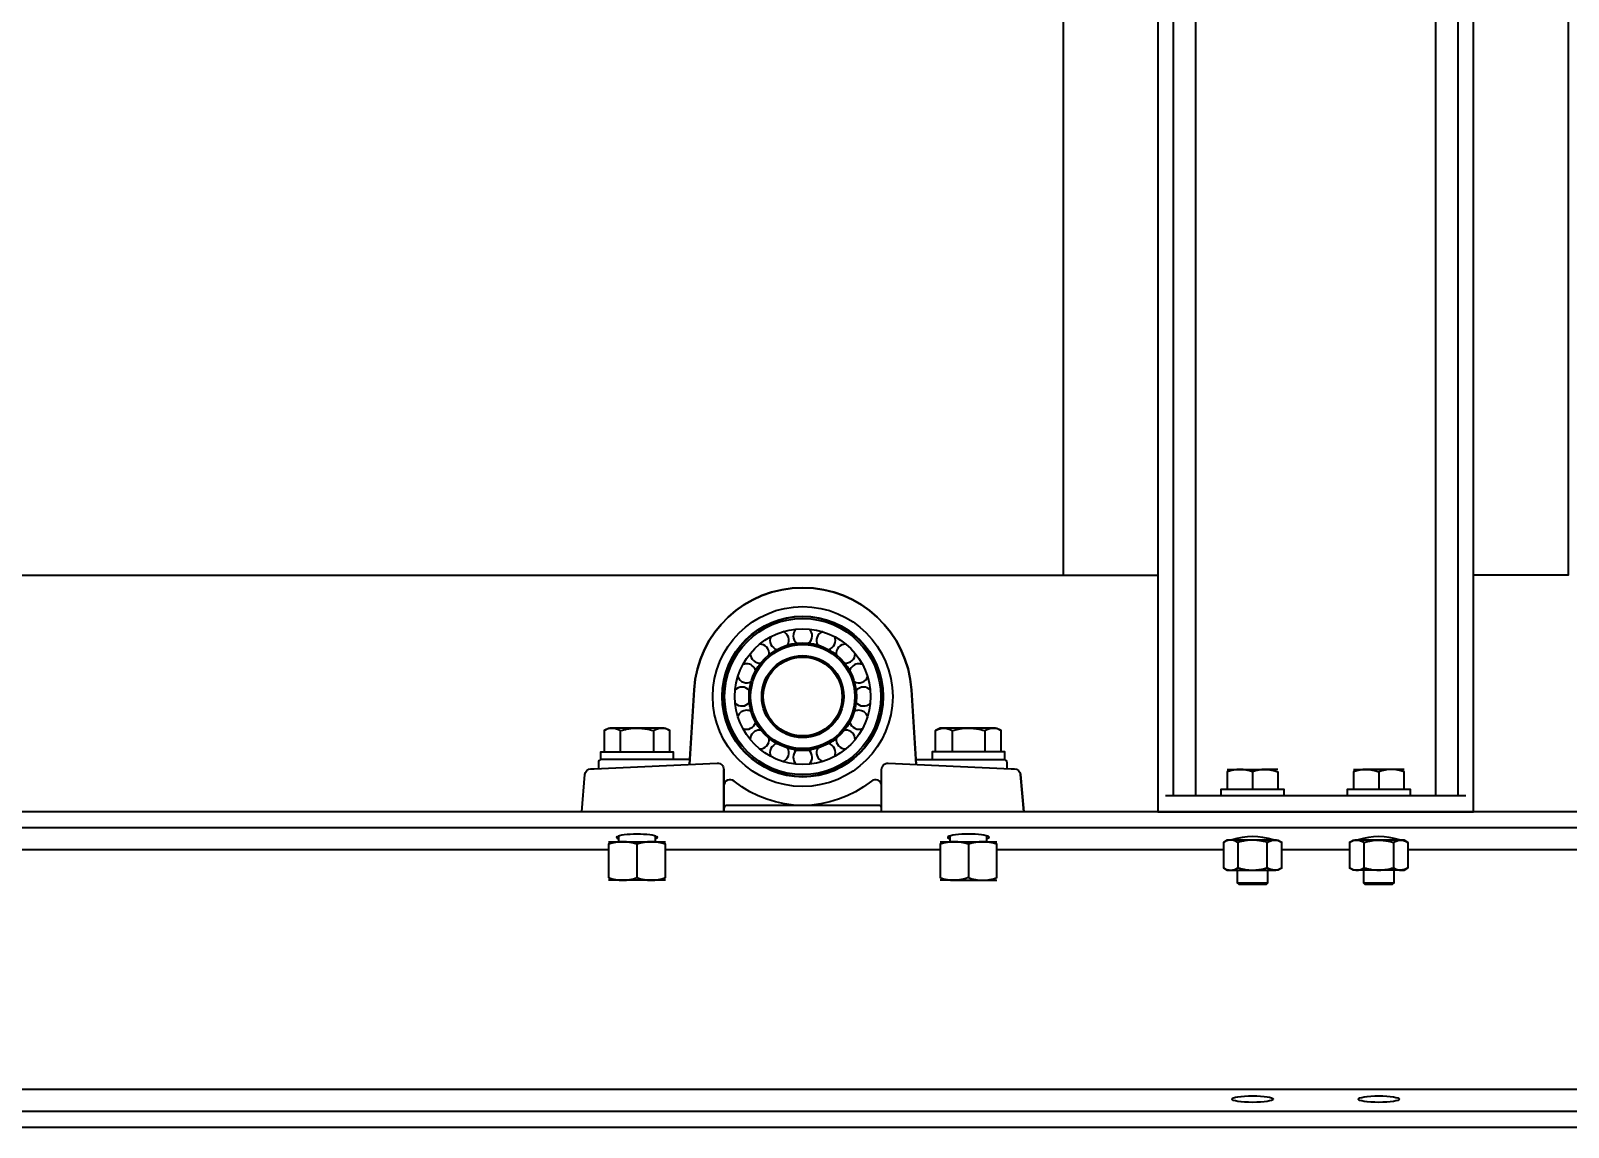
# Model space of a CAD drawing. Header units: millimetres. Extents: x -8400 to 8400, y -5940 to 5940.
# Drawn here: x -4078.4 to -3591.3, y 840.8 to 1188.3 of the extents above; entities that cross this region are included whole.
import ezdxf

# ---------------------------------------------------------------- set-up
doc = ezdxf.new("R2010")
doc.units = ezdxf.units.MM
doc.layers.add('粗实线层', color=7, linetype='Continuous', lineweight=35)

msp = doc.modelspace()

# ---------------------------------------------------------------- linework, layer by layer
at = {"layer": '粗实线层', "linetype": 'Continuous', "lineweight": 35}
for points in [[(-3621.342, 1440.77), (-3721.342, 1440.77), (-3721.342, 940.77), (-3621.342, 940.77)], [(-3886.342, 930.466), (-3886.342, 919.874), (-3885.233, 919.541), (-3884.115, 919.287), (-3883.552, 919.194), (-3882.985, 919.126), (-3882.415, 919.084), (-3881.842, 919.07), (-3881.699, 919.071), (-3881.555, 919.074), (-3881.483, 919.076), (-3881.411, 919.078), (-3881.34, 919.081), (-3881.268, 919.084), (-3880.982, 919.102), (-3880.697, 919.126), (-3880.13, 919.194), (-3879.566, 919.287), (-3878.448, 919.542), (-3877.342, 919.874), (-3877.342, 930.466), (-3878.45, 930.8), (-3879.569, 931.054), (-3880.132, 931.147), (-3880.699, 931.215), (-3881.269, 931.256), (-3881.842, 931.27), (-3881.985, 931.27), (-3882.129, 931.267), (-3882.201, 931.265), (-3882.272, 931.263), (-3882.344, 931.26), (-3882.416, 931.256), (-3882.702, 931.239), (-3882.987, 931.215), (-3883.554, 931.146), (-3884.118, 931.053), (-3885.235, 930.799)], [(-3695.961, 922.985), (-3695.395, 922.829), (-3694.823, 922.688), (-3694.679, 922.656), (-3694.535, 922.625), (-3694.391, 922.595), (-3694.247, 922.565), (-3693.958, 922.511), (-3693.669, 922.462), (-3693.09, 922.379), (-3692.509, 922.319), (-3691.926, 922.283), (-3691.342, 922.27), (-3690.755, 922.283), (-3690.167, 922.32), (-3690.093, 922.326), (-3690.019, 922.333), (-3689.946, 922.34), (-3689.872, 922.348), (-3689.726, 922.364), (-3689.579, 922.381), (-3689.288, 922.42), (-3688.998, 922.465), (-3688.422, 922.568), (-3687.851, 922.691), (-3687.285, 922.83), (-3686.723, 922.985), (-3686.723, 931.056), (-3687.285, 931.21), (-3687.851, 931.35), (-3688.422, 931.472), (-3688.998, 931.576), (-3689.288, 931.62), (-3689.579, 931.659), (-3689.726, 931.677), (-3689.872, 931.693), (-3689.946, 931.701), (-3690.019, 931.708), (-3690.093, 931.714), (-3690.167, 931.721), (-3690.755, 931.758), (-3691.342, 931.77), (-3691.926, 931.758), (-3692.509, 931.721), (-3693.09, 931.661), (-3693.669, 931.579), (-3693.958, 931.53), (-3694.247, 931.475), (-3694.391, 931.446), (-3694.535, 931.416), (-3694.679, 931.385), (-3694.823, 931.352), (-3695.395, 931.212), (-3695.961, 931.056)], [(-3646.723, 931.056), (-3646.155, 931.352), (-3645.582, 931.577), (-3645.292, 931.66), (-3645.001, 931.721), (-3644.855, 931.742), (-3644.708, 931.758), (-3644.635, 931.763), (-3644.561, 931.767), (-3644.487, 931.77), (-3644.414, 931.77), (-3644.12, 931.758), (-3643.827, 931.721), (-3643.536, 931.66), (-3643.247, 931.578), (-3642.673, 931.352), (-3642.104, 931.056), (-3643.342, 931.77), (-3643.463, 931.77), (-3643.824, 931.77), (-3644.414, 931.77), (-3645.214, 931.77), (-3646.2, 931.77), (-3647.342, 931.77), (-3648.606, 931.77), (-3649.953, 931.77), (-3651.342, 931.77), (-3652.731, 931.77), (-3654.078, 931.77), (-3655.342, 931.77), (-3656.484, 931.77), (-3657.47, 931.77), (-3658.27, 931.77), (-3658.344, 931.77), (-3658.417, 931.767), (-3658.491, 931.763), (-3658.565, 931.758), (-3658.711, 931.742), (-3658.858, 931.721), (-3659.149, 931.66), (-3659.438, 931.577), (-3660.012, 931.352), (-3660.58, 931.056), (-3659.342, 931.77), (-3659.22, 931.77), (-3658.859, 931.77), (-3658.27, 931.77), (-3657.976, 931.758), (-3657.684, 931.721), (-3657.393, 931.66), (-3657.104, 931.578), (-3656.53, 931.352), (-3655.961, 931.056), (-3655.395, 931.212), (-3654.823, 931.352), (-3654.679, 931.385), (-3654.535, 931.416), (-3654.391, 931.446), (-3654.247, 931.475), (-3653.958, 931.53), (-3653.669, 931.579), (-3653.09, 931.661), (-3652.509, 931.721), (-3651.926, 931.758), (-3651.342, 931.77), (-3650.755, 931.758), (-3650.167, 931.721), (-3650.093, 931.714), (-3650.019, 931.708), (-3649.946, 931.701), (-3649.872, 931.693), (-3649.726, 931.677), (-3649.579, 931.659), (-3649.288, 931.62), (-3648.998, 931.576), (-3648.422, 931.472), (-3647.851, 931.35), (-3647.285, 931.21)]]:
    msp.add_lwpolyline(points, close=True, dxfattribs=at)
for points in [[(-3716.342, 945.77), (-3716.342, 1435.77)], [(-3709.342, 945.77), (-3709.342, 1435.77)], [(-3633.342, 1435.77), (-3633.342, 945.77)], [(-3626.342, 1435.77), (-3626.342, 945.77)], [(-3721.342, 1365.77), (-3751.342, 1365.77), (-3751.342, 1015.77), (-3721.342, 1015.77)], [(-3621.342, 1365.77), (-3591.342, 1365.77), (-3591.342, 1015.77), (-3621.342, 1015.77)], [(-4621.351, 1015.77), (-3751.358, 1015.77)], [(-3896.734, 966.466), (-3895.342, 967.27), (-3895.205, 967.27), (-3894.799, 967.27), (-3894.136, 967.27), (-3894.467, 967.256), (-3894.796, 967.215), (-3895.123, 967.147), (-3895.449, 967.054), (-3896.094, 966.8), (-3896.734, 966.466), (-3896.734, 959.77)], [(-3875.95, 959.77), (-3875.95, 966.466), (-3876.588, 966.799), (-3877.234, 967.053), (-3877.559, 967.146), (-3877.887, 967.214), (-3878.051, 967.239), (-3878.216, 967.256), (-3878.258, 967.259), (-3878.299, 967.262), (-3878.341, 967.265), (-3878.382, 967.267), (-3878.465, 967.269), (-3878.548, 967.27), (-3879.448, 967.27), (-3880.557, 967.27), (-3881.842, 967.27), (-3883.264, 967.27), (-3884.779, 967.27), (-3886.342, 967.27), (-3887.905, 967.27), (-3889.42, 967.27), (-3890.842, 967.27), (-3892.127, 967.27), (-3893.236, 967.27), (-3894.136, 967.27), (-3894.053, 967.269), (-3893.971, 967.267), (-3893.929, 967.265), (-3893.888, 967.262), (-3893.846, 967.259), (-3893.805, 967.256), (-3893.64, 967.239), (-3893.475, 967.214), (-3893.148, 967.146), (-3892.822, 967.053), (-3892.177, 966.799), (-3891.538, 966.466)], [(-3891.538, 959.77), (-3891.538, 966.466), (-3890.901, 966.642), (-3890.258, 966.8), (-3890.096, 966.836), (-3889.934, 966.872), (-3889.772, 966.906), (-3889.61, 966.938), (-3889.285, 967), (-3888.96, 967.055), (-3888.308, 967.148), (-3887.655, 967.216), (-3886.999, 967.256), (-3886.342, 967.27), (-3885.682, 967.256), (-3885.02, 967.214), (-3884.937, 967.208), (-3884.854, 967.2), (-3884.771, 967.192), (-3884.689, 967.183), (-3884.524, 967.165), (-3884.359, 967.146), (-3884.031, 967.102), (-3883.705, 967.052), (-3883.057, 966.935), (-3882.415, 966.797), (-3881.778, 966.64), (-3881.146, 966.466), (-3881.146, 959.77)], [(-3881.146, 966.466), (-3880.506, 966.8), (-3879.86, 967.054), (-3879.535, 967.147), (-3879.208, 967.215), (-3878.879, 967.256), (-3878.548, 967.27), (-3877.885, 967.27), (-3877.479, 967.27), (-3877.342, 967.27), (-3875.95, 966.466)], [(-3791.734, 959.77), (-3791.734, 966.466), (-3791.094, 966.8), (-3790.449, 967.054), (-3790.123, 967.147), (-3789.796, 967.215), (-3789.467, 967.256), (-3789.136, 967.27), (-3789.054, 967.269), (-3788.97, 967.267), (-3788.929, 967.265), (-3788.888, 967.262), (-3788.846, 967.259), (-3788.805, 967.256), (-3788.64, 967.239), (-3788.475, 967.214), (-3788.148, 967.146), (-3787.822, 967.053), (-3787.177, 966.799), (-3786.538, 966.466), (-3786.538, 959.77)], [(-3770.95, 959.77), (-3770.95, 966.466), (-3771.588, 966.799), (-3772.234, 967.053), (-3772.559, 967.146), (-3772.887, 967.214), (-3773.051, 967.239), (-3773.216, 967.256), (-3773.258, 967.259), (-3773.299, 967.262), (-3773.341, 967.265), (-3773.382, 967.267), (-3773.465, 967.269), (-3773.548, 967.27), (-3774.447, 967.27), (-3775.557, 967.27), (-3776.842, 967.27), (-3778.264, 967.27), (-3779.779, 967.27), (-3781.342, 967.27), (-3782.905, 967.27), (-3784.42, 967.27), (-3785.842, 967.27), (-3787.127, 967.27), (-3788.236, 967.27), (-3789.136, 967.27), (-3789.799, 967.27), (-3790.205, 967.27), (-3790.342, 967.27), (-3791.734, 966.466)], [(-3786.538, 966.466), (-3785.901, 966.642), (-3785.258, 966.8), (-3785.096, 966.836), (-3784.934, 966.872), (-3784.772, 966.906), (-3784.61, 966.938), (-3784.285, 967), (-3783.96, 967.055), (-3783.308, 967.148), (-3782.655, 967.216), (-3782, 967.256), (-3781.342, 967.27), (-3780.682, 967.256), (-3780.02, 967.214), (-3779.937, 967.208), (-3779.854, 967.2), (-3779.771, 967.192), (-3779.689, 967.183), (-3779.524, 967.165), (-3779.359, 967.146), (-3779.031, 967.102), (-3778.705, 967.052), (-3778.057, 966.935), (-3777.415, 966.797), (-3776.778, 966.64), (-3776.146, 966.466), (-3776.146, 959.77)], [(-3776.146, 966.466), (-3775.506, 966.8), (-3774.86, 967.054), (-3774.535, 967.147), (-3774.208, 967.215), (-3773.879, 967.256), (-3773.548, 967.27), (-3772.885, 967.27), (-3772.479, 967.27), (-3772.342, 967.27), (-3770.95, 966.466)], [(-3869.661, 957.27), (-3878.154, 957.27), (-3879.352, 957.27), (-3880.684, 957.27), (-3882.126, 957.27), (-3883.649, 957.27), (-3885.225, 957.27), (-3886.821, 957.27), (-3888.409, 957.27), (-3889.956, 957.27), (-3891.434, 957.27), (-3892.814, 957.27), (-3894.069, 957.27), (-3895.174, 957.27), (-3896.11, 957.27), (-3896.856, 957.27), (-3897.4, 957.27), (-3897.731, 957.27), (-3897.842, 957.27), (-3897.842, 959.77), (-3897.735, 959.77), (-3897.416, 959.77), (-3896.89, 959.77), (-3896.168, 959.77), (-3895.263, 959.77), (-3894.191, 959.77), (-3892.974, 959.77), (-3891.633, 959.77), (-3890.193, 959.77), (-3888.682, 959.77), (-3887.127, 959.77), (-3885.557, 959.77), (-3884.002, 959.77), (-3882.491, 959.77), (-3881.051, 959.77), (-3879.71, 959.77), (-3878.493, 959.77), (-3877.421, 959.77), (-3876.516, 959.77), (-3875.794, 959.77), (-3875.268, 959.77), (-3874.949, 959.77), (-3874.842, 959.77), (-3874.842, 957.27)], [(-3836.842, 960.537), (-3836.842, 960.535)], [(-3836.681, 960.509), (-3836.442, 960.27), (-3836.337, 960.27), (-3836.029, 960.27), (-3835.545, 960.27), (-3834.922, 960.27), (-3834.212, 960.27), (-3833.472, 960.27), (-3832.762, 960.27), (-3832.139, 960.27), (-3831.655, 960.27), (-3831.347, 960.27), (-3831.242, 960.27), (-3831.003, 960.509)], [(-3830.842, 960.535), (-3830.842, 960.537), (-3830.842, 960.537)], [(-3789.53, 957.27), (-3788.332, 957.27), (-3787, 957.27), (-3785.558, 957.27), (-3784.034, 957.27), (-3782.459, 957.27), (-3780.863, 957.27), (-3779.275, 957.27), (-3777.728, 957.27), (-3776.25, 957.27), (-3774.87, 957.27), (-3773.615, 957.27), (-3772.51, 957.27), (-3771.574, 957.27), (-3770.828, 957.27), (-3770.284, 957.27), (-3769.953, 957.27), (-3769.842, 957.27), (-3769.842, 959.77), (-3769.949, 959.77), (-3770.268, 959.77), (-3770.794, 959.77), (-3771.516, 959.77), (-3772.421, 959.77), (-3773.493, 959.77), (-3774.71, 959.77), (-3776.051, 959.77), (-3777.491, 959.77), (-3779.002, 959.77), (-3780.557, 959.77), (-3782.127, 959.77), (-3783.682, 959.77), (-3785.193, 959.77), (-3786.633, 959.77), (-3787.974, 959.77), (-3789.191, 959.77), (-3790.263, 959.77), (-3791.168, 959.77), (-3791.89, 959.77), (-3792.416, 959.77), (-3792.735, 959.77), (-3792.842, 959.77), (-3792.842, 957.27)], [(-3869.661, 957.27), (-3888.996, 957.27)], [(-3798.023, 957.27), (-3789.53, 957.27)], [(-3858.842, 940.77), (-3858.842, 954.17)], [(-3763.842, 940.77), (-3764.872, 952.544)], [(-3699.342, 954.17), (-3699.22, 954.17), (-3698.859, 954.17), (-3698.27, 954.17), (-3697.47, 954.17), (-3696.484, 954.17), (-3695.342, 954.17), (-3695.852, 954.158), (-3696.358, 954.121), (-3696.862, 954.06), (-3697.362, 953.978), (-3698.357, 953.752), (-3699.342, 953.456), (-3699.342, 947.77)], [(-3691.342, 953.456), (-3692.325, 953.752), (-3693.319, 953.977), (-3693.82, 954.06), (-3694.324, 954.121), (-3694.578, 954.142), (-3694.832, 954.158), (-3694.959, 954.163), (-3695.087, 954.167), (-3695.214, 954.17), (-3695.342, 954.17), (-3694.078, 954.17), (-3692.731, 954.17), (-3691.342, 954.17), (-3689.953, 954.17), (-3688.606, 954.17), (-3687.342, 954.17), (-3687.215, 954.17), (-3687.087, 954.167), (-3686.959, 954.163), (-3686.832, 954.158), (-3686.578, 954.142), (-3686.324, 954.121), (-3685.82, 954.06), (-3685.319, 953.977), (-3684.325, 953.752), (-3683.342, 953.456), (-3683.342, 947.77)], [(-3683.342, 954.17), (-3683.463, 954.17), (-3683.824, 954.17), (-3684.414, 954.17), (-3685.214, 954.17), (-3686.2, 954.17), (-3687.342, 954.17), (-3687.852, 954.158), (-3688.358, 954.121), (-3688.862, 954.06), (-3689.362, 953.978), (-3690.357, 953.752), (-3691.342, 953.456), (-3691.342, 947.77)], [(-3659.342, 954.17), (-3659.22, 954.17), (-3658.859, 954.17), (-3658.27, 954.17), (-3657.47, 954.17), (-3656.484, 954.17), (-3655.342, 954.17), (-3655.851, 954.158), (-3656.358, 954.121), (-3656.862, 954.06), (-3657.362, 953.978), (-3658.357, 953.752), (-3659.342, 953.456), (-3659.342, 947.77)], [(-3643.342, 947.77), (-3643.342, 953.456), (-3644.325, 953.752), (-3645.319, 953.977), (-3645.82, 954.06), (-3646.324, 954.121), (-3646.578, 954.142), (-3646.832, 954.158), (-3646.959, 954.163), (-3647.087, 954.167), (-3647.215, 954.17), (-3647.342, 954.17), (-3648.606, 954.17), (-3649.953, 954.17), (-3651.342, 954.17), (-3652.731, 954.17), (-3654.078, 954.17), (-3655.342, 954.17), (-3655.214, 954.17), (-3655.087, 954.167), (-3654.959, 954.163), (-3654.832, 954.158), (-3654.577, 954.142), (-3654.324, 954.121), (-3653.82, 954.06), (-3653.319, 953.977), (-3652.325, 953.752), (-3651.342, 953.456)], [(-3643.342, 954.17), (-3643.463, 954.17), (-3643.824, 954.17), (-3644.414, 954.17), (-3645.214, 954.17), (-3646.2, 954.17), (-3647.342, 954.17), (-3647.851, 954.158), (-3648.358, 954.121), (-3648.862, 954.06), (-3649.362, 953.978), (-3650.357, 953.752), (-3651.342, 953.456), (-3651.342, 947.77)], [(-3623.775, 945.77), (-3718.909, 945.77)], [(-3681.342, 945.77), (-3681.342, 947.77), (-3681.444, 947.77), (-3681.747, 947.77), (-3682.246, 947.77), (-3682.929, 947.77), (-3683.784, 947.77), (-3684.793, 947.77), (-3685.936, 947.77), (-3687.188, 947.77), (-3688.525, 947.77), (-3689.919, 947.77), (-3691.342, 947.77), (-3692.765, 947.77), (-3694.159, 947.77), (-3695.496, 947.77), (-3696.748, 947.77), (-3697.89, 947.77), (-3698.899, 947.77), (-3699.754, 947.77), (-3700.438, 947.77), (-3700.937, 947.77), (-3701.24, 947.77), (-3701.342, 947.77), (-3701.342, 945.77)], [(-3641.342, 945.77), (-3641.342, 947.77), (-3641.444, 947.77), (-3641.747, 947.77), (-3642.246, 947.77), (-3642.929, 947.77), (-3643.784, 947.77), (-3644.793, 947.77), (-3645.936, 947.77), (-3647.188, 947.77), (-3648.525, 947.77), (-3649.919, 947.77), (-3651.342, 947.77), (-3652.765, 947.77), (-3654.159, 947.77), (-3655.496, 947.77), (-3656.748, 947.77), (-3657.891, 947.77), (-3658.899, 947.77), (-3659.754, 947.77), (-3660.438, 947.77), (-3660.937, 947.77), (-3661.24, 947.77), (-3661.342, 947.77), (-3661.342, 945.77)], [(-1771.342, 938.337), (-1771.342, 940.77), (-5571.342, 940.77), (-5571.342, 938.337)], [(-5571.342, 935.77), (-1771.342, 935.77)], [(-3895.342, 931.27), (-3895.205, 931.27), (-3894.799, 931.27), (-3894.136, 931.27), (-3893.236, 931.27), (-3892.127, 931.27), (-3890.842, 931.27), (-3890.985, 931.27), (-3891.129, 931.267), (-3891.201, 931.265), (-3891.272, 931.263), (-3891.344, 931.26), (-3891.416, 931.256), (-3891.702, 931.239), (-3891.987, 931.215), (-3892.554, 931.146), (-3893.118, 931.053), (-3894.236, 930.799), (-3895.342, 930.466), (-3895.342, 919.874), (-3894.233, 919.541), (-3893.115, 919.287), (-3892.552, 919.194), (-3891.985, 919.126), (-3891.415, 919.084), (-3890.842, 919.07), (-3890.699, 919.071), (-3890.555, 919.074), (-3890.483, 919.076), (-3890.411, 919.078), (-3890.34, 919.081), (-3890.268, 919.084), (-3889.982, 919.102), (-3889.697, 919.126), (-3889.13, 919.194), (-3888.566, 919.287), (-3887.448, 919.542), (-3886.342, 919.874)], [(-3892.192, 933.082), (-3892.192, 931.271)], [(-3886.342, 930.466), (-3887.451, 930.8), (-3888.569, 931.054), (-3889.132, 931.147), (-3889.699, 931.215), (-3890.269, 931.256), (-3890.842, 931.27), (-3889.42, 931.27), (-3887.905, 931.27), (-3886.342, 931.27), (-3884.779, 931.27), (-3883.264, 931.27), (-3881.842, 931.27), (-3880.557, 931.27), (-3879.448, 931.27), (-3878.548, 931.27), (-3877.885, 931.27), (-3877.479, 931.27), (-3877.342, 931.27)], [(-3880.492, 931.271), (-3880.492, 933.082)], [(-3781.342, 930.466), (-3782.45, 930.8), (-3783.569, 931.054), (-3784.132, 931.147), (-3784.699, 931.215), (-3785.269, 931.256), (-3785.842, 931.27), (-3785.985, 931.27), (-3786.129, 931.267), (-3786.201, 931.265), (-3786.272, 931.263), (-3786.344, 931.26), (-3786.416, 931.256), (-3786.702, 931.239), (-3786.987, 931.215), (-3787.554, 931.146), (-3788.118, 931.053), (-3789.236, 930.799), (-3790.342, 930.466), (-3790.342, 919.874), (-3789.233, 919.541), (-3788.115, 919.287), (-3787.552, 919.194), (-3786.985, 919.126), (-3786.415, 919.084), (-3785.842, 919.07), (-3784.42, 919.07), (-3782.905, 919.07), (-3781.342, 919.07), (-3779.779, 919.07), (-3778.264, 919.07), (-3776.842, 919.07), (-3775.557, 919.07), (-3774.447, 919.07), (-3773.548, 919.07), (-3772.885, 919.07), (-3772.479, 919.07), (-3772.342, 919.07)], [(-3790.342, 931.27), (-3790.205, 931.27), (-3789.799, 931.27), (-3789.136, 931.27), (-3788.236, 931.27), (-3787.127, 931.27), (-3785.842, 931.27), (-3784.42, 931.27), (-3782.905, 931.27), (-3781.342, 931.27), (-3779.779, 931.27), (-3778.264, 931.27), (-3776.842, 931.27), (-3776.985, 931.27), (-3777.129, 931.267), (-3777.201, 931.265), (-3777.272, 931.263), (-3777.344, 931.26), (-3777.416, 931.256), (-3777.702, 931.239), (-3777.987, 931.215), (-3778.554, 931.146), (-3779.118, 931.053), (-3780.236, 930.799), (-3781.342, 930.466), (-3781.342, 919.874), (-3782.448, 919.542), (-3783.566, 919.287), (-3784.13, 919.194), (-3784.697, 919.126), (-3784.982, 919.102), (-3785.268, 919.084), (-3785.34, 919.081), (-3785.411, 919.078), (-3785.483, 919.076), (-3785.555, 919.074), (-3785.699, 919.071), (-3785.842, 919.07), (-3787.127, 919.07), (-3788.236, 919.07), (-3789.136, 919.07), (-3789.799, 919.07), (-3790.205, 919.07), (-3790.342, 919.07)], [(-3787.192, 933.082), (-3787.192, 931.271)], [(-3781.342, 919.874), (-3780.233, 919.541), (-3779.115, 919.287), (-3778.551, 919.194), (-3777.985, 919.126), (-3777.415, 919.084), (-3776.842, 919.07), (-3776.699, 919.071), (-3776.555, 919.074), (-3776.483, 919.076), (-3776.412, 919.078), (-3776.34, 919.081), (-3776.268, 919.084), (-3775.982, 919.102), (-3775.697, 919.126), (-3775.13, 919.194), (-3774.566, 919.287), (-3773.448, 919.542), (-3772.342, 919.874), (-3772.342, 930.466), (-3773.451, 930.8), (-3774.569, 931.054), (-3775.132, 931.147), (-3775.699, 931.215), (-3776.269, 931.256), (-3776.842, 931.27), (-3775.557, 931.27), (-3774.447, 931.27), (-3773.548, 931.27), (-3772.885, 931.27), (-3772.479, 931.27), (-3772.342, 931.27)], [(-3775.491, 931.271), (-3775.491, 933.082)], [(-3686.723, 931.056), (-3686.155, 931.352), (-3685.582, 931.577), (-3685.293, 931.66), (-3685.001, 931.721), (-3684.855, 931.742), (-3684.708, 931.758), (-3684.635, 931.763), (-3684.561, 931.767), (-3684.487, 931.77), (-3684.414, 931.77), (-3685.214, 931.77), (-3686.2, 931.77), (-3687.342, 931.77), (-3688.606, 931.77), (-3689.953, 931.77), (-3691.342, 931.77), (-3692.731, 931.77), (-3694.078, 931.77), (-3695.342, 931.77), (-3696.484, 931.77), (-3697.47, 931.77), (-3698.27, 931.77), (-3698.344, 931.77), (-3698.417, 931.767), (-3698.491, 931.763), (-3698.565, 931.758), (-3698.712, 931.742), (-3698.858, 931.721), (-3699.149, 931.66), (-3699.438, 931.577), (-3700.012, 931.352), (-3700.58, 931.056), (-3700.58, 922.985), (-3699.342, 922.27), (-3699.22, 922.27), (-3698.859, 922.27), (-3698.27, 922.27), (-3697.47, 922.27), (-3696.484, 922.27), (-3695.342, 922.27), (-3694.078, 922.27), (-3692.731, 922.27), (-3691.342, 922.27), (-3689.953, 922.27), (-3688.606, 922.27), (-3687.342, 922.27), (-3686.2, 922.27), (-3685.214, 922.27), (-3684.414, 922.27), (-3684.34, 922.271), (-3684.267, 922.273), (-3684.193, 922.277), (-3684.119, 922.283), (-3683.972, 922.298), (-3683.826, 922.32), (-3683.535, 922.381), (-3683.246, 922.463), (-3682.672, 922.689), (-3682.104, 922.985), (-3683.342, 922.27), (-3683.463, 922.27), (-3683.824, 922.27), (-3684.414, 922.27), (-3684.708, 922.283), (-3685, 922.32), (-3685.291, 922.38), (-3685.58, 922.463), (-3686.154, 922.689), (-3686.723, 922.985)], [(-3695.961, 931.056), (-3696.53, 931.352), (-3697.104, 931.578), (-3697.393, 931.66), (-3697.683, 931.721), (-3697.976, 931.758), (-3698.27, 931.77), (-3698.859, 931.77), (-3699.22, 931.77), (-3699.342, 931.77), (-3700.58, 931.056)], [(-3696.208, 932.53), (-3696.208, 931.771)], [(-3686.476, 931.771), (-3686.476, 932.53)], [(-3682.104, 922.985), (-3682.104, 931.056), (-3682.673, 931.352), (-3683.247, 931.578), (-3683.536, 931.66), (-3683.827, 931.721), (-3684.12, 931.758), (-3684.414, 931.77), (-3683.824, 931.77), (-3683.463, 931.77), (-3683.342, 931.77), (-3682.104, 931.056)], [(-3660.58, 931.056), (-3660.58, 922.985), (-3660.011, 922.689), (-3659.437, 922.463), (-3659.148, 922.38), (-3658.857, 922.32), (-3658.564, 922.283), (-3658.27, 922.27), (-3658.859, 922.27), (-3659.22, 922.27), (-3659.342, 922.27), (-3660.58, 922.985)], [(-3646.723, 931.056), (-3646.723, 922.985), (-3646.154, 922.689), (-3645.58, 922.463), (-3645.291, 922.38), (-3645, 922.32), (-3644.708, 922.283), (-3644.414, 922.27), (-3643.824, 922.27), (-3643.463, 922.27), (-3643.342, 922.27), (-3642.104, 922.985), (-3642.672, 922.689), (-3643.246, 922.463), (-3643.535, 922.381), (-3643.826, 922.32), (-3643.973, 922.298), (-3644.119, 922.283), (-3644.193, 922.277), (-3644.267, 922.273), (-3644.34, 922.271), (-3644.414, 922.27), (-3645.214, 922.27), (-3646.2, 922.27), (-3647.342, 922.27), (-3648.606, 922.27), (-3649.953, 922.27), (-3651.342, 922.27), (-3652.731, 922.27), (-3654.078, 922.27), (-3655.342, 922.27), (-3656.484, 922.27), (-3657.47, 922.27), (-3658.27, 922.27), (-3658.197, 922.271), (-3658.123, 922.273), (-3658.049, 922.277), (-3657.976, 922.283), (-3657.829, 922.298), (-3657.683, 922.32), (-3657.391, 922.381), (-3657.102, 922.463), (-3656.528, 922.689), (-3655.961, 922.985), (-3655.961, 931.056)], [(-3656.208, 932.53), (-3656.208, 931.771)], [(-3646.476, 931.771), (-3646.476, 932.53)], [(-3642.104, 931.056), (-3642.104, 922.985)], [(-4097.298, 928.77), (-3895.304, 928.77)], [(-3877.314, 928.77), (-3790.329, 928.77)], [(-3772.339, 928.77), (-3700.555, 928.77)], [(-3682.089, 928.77), (-3660.595, 928.77)], [(-3642.129, 928.77), (-3570.345, 928.77)], [(-3700.58, 922.985), (-3700.011, 922.689), (-3699.437, 922.463), (-3699.148, 922.38), (-3698.857, 922.32), (-3698.564, 922.283), (-3698.27, 922.27), (-3698.197, 922.271), (-3698.123, 922.273), (-3698.049, 922.277), (-3697.976, 922.283), (-3697.829, 922.298), (-3697.683, 922.32), (-3697.391, 922.381), (-3697.102, 922.463), (-3696.529, 922.689), (-3695.961, 922.985)], [(-3696.208, 922.27), (-3696.208, 918.257), (-3695.721, 917.771), (-3695.612, 917.771), (-3695.288, 917.771), (-3694.766, 917.771), (-3694.073, 917.771), (-3693.242, 917.771), (-3692.317, 917.771), (-3691.342, 917.771), (-3690.367, 917.771), (-3689.442, 917.771), (-3688.611, 917.771), (-3687.918, 917.771), (-3687.396, 917.771), (-3687.072, 917.771), (-3686.963, 917.771), (-3686.476, 918.257), (-3686.476, 922.27)], [(-3656.208, 922.27), (-3656.208, 918.257), (-3655.721, 917.771), (-3655.612, 917.771), (-3655.288, 917.771), (-3654.766, 917.771), (-3654.073, 917.771), (-3653.242, 917.771), (-3652.316, 917.771), (-3651.342, 917.771), (-3650.368, 917.771), (-3649.442, 917.771), (-3648.612, 917.771), (-3647.918, 917.771), (-3647.396, 917.771), (-3647.072, 917.771), (-3646.962, 917.771), (-3646.476, 918.257), (-3646.476, 922.27)], [(-3655.961, 922.985), (-3655.395, 922.829), (-3654.823, 922.688), (-3654.679, 922.656), (-3654.535, 922.625), (-3654.391, 922.595), (-3654.247, 922.565), (-3653.958, 922.511), (-3653.669, 922.462), (-3653.09, 922.379), (-3652.509, 922.319), (-3651.926, 922.283), (-3651.342, 922.27), (-3650.755, 922.283), (-3650.167, 922.32), (-3650.093, 922.326), (-3650.019, 922.333), (-3649.946, 922.34), (-3649.872, 922.348), (-3649.726, 922.364), (-3649.579, 922.381), (-3649.288, 922.42), (-3648.998, 922.465), (-3648.422, 922.568), (-3647.851, 922.691), (-3647.285, 922.83), (-3646.723, 922.985)], [(-3877.342, 919.07), (-3877.479, 919.07), (-3877.885, 919.07), (-3878.548, 919.07), (-3879.448, 919.07), (-3880.557, 919.07), (-3881.842, 919.07), (-3883.264, 919.07), (-3884.779, 919.07), (-3886.342, 919.07), (-3887.905, 919.07), (-3889.42, 919.07), (-3890.842, 919.07), (-3892.127, 919.07), (-3893.236, 919.07), (-3894.136, 919.07), (-3894.799, 919.07), (-3895.205, 919.07), (-3895.342, 919.07)], [(-3696.208, 918.257), (-3696.102, 918.257), (-3695.787, 918.257), (-3695.279, 918.257), (-3694.598, 918.257), (-3693.775, 918.257), (-3692.846, 918.257), (-3691.85, 918.257), (-3690.833, 918.257), (-3689.838, 918.257), (-3688.909, 918.257), (-3688.086, 918.257), (-3687.405, 918.257), (-3686.897, 918.257), (-3686.582, 918.257), (-3686.476, 918.257)], [(-3656.208, 918.257), (-3656.102, 918.257), (-3655.787, 918.257), (-3655.279, 918.257), (-3654.598, 918.257), (-3653.775, 918.257), (-3652.846, 918.257), (-3651.851, 918.257), (-3650.833, 918.257), (-3649.838, 918.257), (-3648.909, 918.257), (-3648.086, 918.257), (-3647.405, 918.257), (-3646.897, 918.257), (-3646.582, 918.257), (-3646.476, 918.257)], [(-1814.389, 852.77), (-5528.295, 852.77)], [(-1771.342, 845.77), (-5571.342, 845.77)], [(-5571.342, 843.204), (-5571.342, 840.77), (-1771.342, 840.77), (-1771.342, 843.204)]]:
    msp.add_lwpolyline(points, dxfattribs=at)
for points in [[(-3869.755, 955.77), (-3868.275, 979.425, -0.9393649), (-3799.409, 979.425), (-3797.929, 955.77)], [(-3797.929, 955.77), (-3799.409, 979.426, 0.9393649), (-3868.275, 979.425), (-3869.755, 955.77)], [(-3848.741, 985.457, 0.3352779), (-3851.627, 987.637, 0.1016638), (-3852.809, 987.394)], [(-3814.874, 987.394, 0.101677), (-3816.057, 987.637, 0.3352514), (-3818.943, 985.457)], [(-3850.74, 979.132, 0.2292044), (-3853.092, 980.27, 0.2021958), (-3855.24, 979.365)], [(-3812.444, 979.365, 0.2021825), (-3814.592, 980.27, 0.2291828), (-3816.944, 979.132)], [(-3850.166, 972.524, 0.1278041), (-3851.627, 972.904, 0.3067994), (-3854.412, 971.017)], [(-3813.271, 971.017, 0.3067994), (-3816.057, 972.904, 0.1278041), (-3817.518, 972.524)], [(-3847.107, 966.638, 0.0288333), (-3847.454, 966.659, 0.4142178), (-3850.454, 963.658)], [(-3817.23, 963.621, 0.4142278), (-3820.23, 966.659, 0.0288333), (-3820.577, 966.638)], [(-3903.842, 940.77), (-3902.812, 952.544, -0.3759691), (-3900.909, 954.368), (-3900.774, 954.374), (-3900.406, 954.391), (-3899.902, 954.413), (-3860.932, 956.167, -0.4275594), (-3858.842, 954.17), (-3858.842, 940.77)], [(-3897.57, 957.27, 0.4142105), (-3898.57, 956.27), (-3898.57, 954.474)], [(-3808.842, 940.77), (-3808.842, 954.17, -0.4276355), (-3806.752, 956.167), (-3767.782, 954.413), (-3767.278, 954.391), (-3766.909, 954.374), (-3766.775, 954.368, -0.3759691), (-3764.872, 952.544), (-3763.842, 940.77)], [(-3769.114, 954.474), (-3769.114, 956.27, 0.4142105), (-3770.114, 957.27)], [(-3808.842, 948.929, 0.631298), (-3812.102, 950.482, -0.3547088), (-3855.582, 950.482, 0.6312878), (-3858.842, 948.929)], [(-3808.842, 948.929, 0.631298), (-3812.102, 950.482, -0.3547088), (-3855.582, 950.482, 0.6312878), (-3858.842, 948.929)], [(-3808.842, 941.77, 0.4142105), (-3809.842, 942.77), (-3833.842, 942.77), (-3857.842, 942.77, 0.4142105), (-3858.842, 941.77)]]:
    msp.add_lwpolyline(points, format="xyb", dxfattribs=at)
for radius in [28.5, 25.5, 25.341, 24.739, 21.5, 17, 16.5, 13, 12.5]:
    msp.add_circle((-3833.842, 977.27), radius, dxfattribs=at)
for centre, radius, start, end in [((-3833.842, 996.52), 3, 134.28739, 231.63647), ((-3833.842, 996.52), 3, 308.36229, 45.73369), ((-3847.447, 989.386), 4.496, 90.08183, 90.56193), ((-3847.454, 990.882), 3, 353.36484, 89.98485), ((-3841.209, 995.055), 3, 156.78507, 254.15869), ((-3841.209, 995.055), 3, 330.86201, 68.17131), ((-3826.475, 995.055), 3, 111.78772, 209.14471), ((-3826.475, 995.055), 3, 285.86221, 23.2102), ((-3820.23, 990.882), 3, 89.99901, 186.62193), ((-3820.237, 989.386), 4.496, 89.43806, 89.91817), ((-3847.454, 990.882), 3, 179.28609, 276.63869), ((-3820.23, 990.882), 3, 263.36809, 0.70432), ((-3851.627, 984.637), 3, 201.787, 299.11884), ((-3816.057, 984.637), 3, 240.86821, 338.22039), ((-3853.092, 977.27), 3, 224.28453, 321.61341), ((-3814.592, 977.27), 3, 218.36758, 315.71046), ((-3851.627, 969.904), 3, 246.78507, 344.13867), ((-3820.23, 964.413), 2.245, 89.03642, 89.99794), ((-3816.057, 969.904), 3, 195.86871, 293.20828), ((-3845.983, 963.665), 4.471, 180.08048, 180.56329), ((-3847.454, 963.659), 3, 269.99857, 6.62747), ((-3841.209, 959.486), 3, 105.86782, 203.20245), ((-3841.209, 959.486), 3, 291.78059, 29.14471), ((-3833.842, 958.02), 3, 131.41164, 225.69374), ((-3833.842, 958.02), 3, 314.27843, 48.56438), ((-3826.475, 959.486), 3, 150.86753, 248.21159), ((-3826.475, 959.486), 3, 336.78173, 74.16144), ((-3820.23, 963.658), 3, 173.36686, 270.00234), ((-3691.342, 911.918), 20.97, 71.94253, 108.05747), ((-3651.342, 911.918), 20.97, 71.94243, 108.05757)]:
    msp.add_arc(centre, radius, start, end, dxfattribs=at)
for centre, major_axis, ratio, start_param, end_param in [((-3886.342, 932.638), (-6.473, 0), 0.1565903, 2.6907177, 6.7341283), ((-3781.342, 932.638), (-6.547, 0), 0.1565919, 2.6907001, 6.7341141)]:
    msp.add_ellipse(centre, major_axis=major_axis, ratio=ratio, start_param=start_param, end_param=end_param, dxfattribs=at)
for centre, major_axis in [((-3691.342, 849.685), (6.525, 0)), ((-3651.342, 849.685), (6.508, 0))]:
    msp.add_ellipse(centre, major_axis=major_axis, ratio=0.1566294, dxfattribs=at)

doc.saveas('drawing.dxf')
